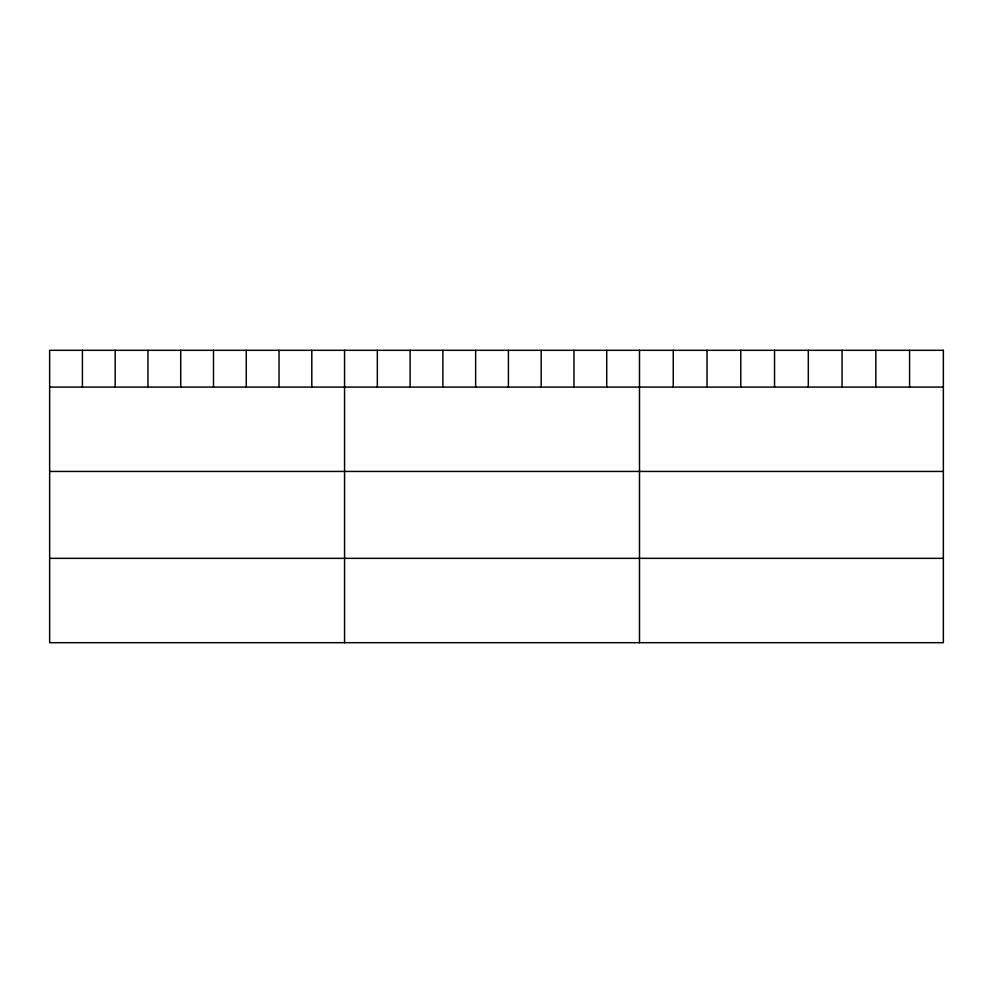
<?xml version="1.0" encoding="UTF-8"?>
<svg xmlns="http://www.w3.org/2000/svg" width="993" height="993" viewBox="0 0 993 993"><rect width="100%" height="100%" fill="white"/><g stroke="black" fill="none" stroke-linecap="round" stroke-linejoin="round"><path stroke-width="1.49" d="M49.65 387.084L943.35 387.084M49.65 471.439L943.35 471.439M49.65 558.339L943.35 558.339M909.588 350.306L909.588 387.084M875.826 350.306L875.826 387.084M842.064 350.306L842.064 387.084M808.302 350.306L808.302 387.084M774.54 350.306L774.54 387.084M740.778 350.306L740.778 387.084M707.016 350.306L707.016 387.084M673.254 350.306L673.254 387.084M639.492 350.306L639.492 642.694M606.723 350.306L606.723 387.084M573.954 350.306L573.954 387.084M541.185 350.306L541.185 387.084M508.416 350.306L508.416 387.084M475.647 350.306L475.647 387.084M442.878 350.306L442.878 387.084M410.109 350.306L410.109 387.084M377.34 350.306L377.34 387.084M344.571 350.306L344.571 642.694M311.802 350.306L311.802 387.084M279.033 350.306L279.033 387.084M246.264 350.306L246.264 387.084M213.495 350.306L213.495 387.084M180.726 350.306L180.726 387.084M147.957 350.306L147.957 387.084M115.188 350.306L115.188 387.084M82.419 350.306L82.419 387.084M943.35 350.306L49.65 350.306L49.65 642.694L943.35 642.694L943.35 350.306"/></g></svg>
